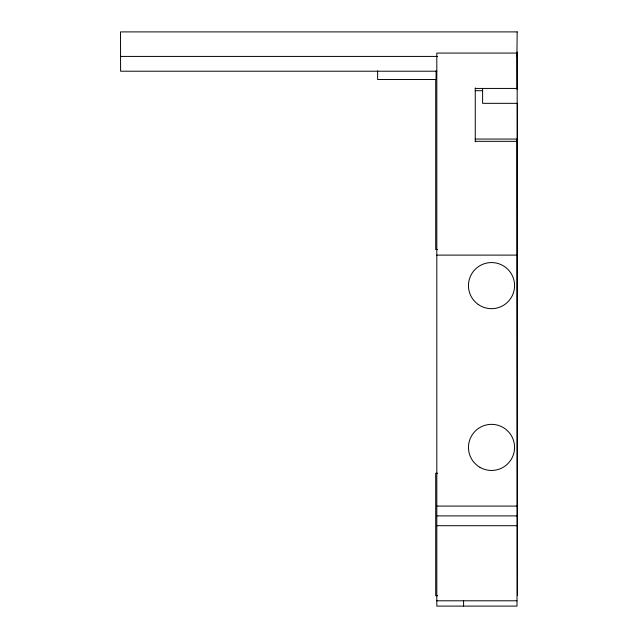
<?xml version="1.0" encoding="UTF-8"?>
<svg xmlns="http://www.w3.org/2000/svg" width="638" height="638" viewBox="0 0 638 638"><rect width="100%" height="100%" fill="white"/><g stroke="black" fill="none" stroke-linecap="round" stroke-linejoin="round"><path stroke-width="0.96" d="M517.259 31.9L120.51 31.9L120.598 71.209L436.863 71.209M517.259 52.061L517.346 56.272M517.163 56.272L517.49 595.717M120.51 56.423L437.644 56.423M516.924 56.423L517.163 31.9M475.262 88.435L516.924 88.435M517.49 89.248L516.995 89.248L516.924 53.074L436.807 53.074L436.807 606.1L516.995 606.1L516.995 139.06L475.262 139.06M475.262 90.708L482.607 90.708M517.49 103.332L482.607 103.332L482.607 88.746M475.262 141.333L516.924 141.333M437.596 249.514L435.706 249.514L435.706 79.487M436.807 255.112L516.924 255.112M437.596 473.26L435.706 473.26L435.706 595.717L437.66 595.717M517.49 473.532L517.346 103.332M436.807 506.086L516.995 506.086M436.807 515.895L516.995 515.895M436.807 525.704L516.995 525.704M436.807 600.789L516.995 600.789M475.262 87.9L475.262 141.78M463.587 600.789L463.587 606.1M436.065 70.834L436.065 79.487L377.624 79.487L377.624 70.834M478.253 304.47A23.048 23.048 0 0 0 514.483 287.69A23.048 23.048 0 0 0 481.842 264.698A23.048 23.048 0 0 0 478.253 304.47M479.999 467.367A23.048 23.048 0 0 0 514.579 447.405A23.048 23.048 0 0 0 479.999 427.444A23.048 23.048 0 0 0 479.999 467.367"/></g></svg>
